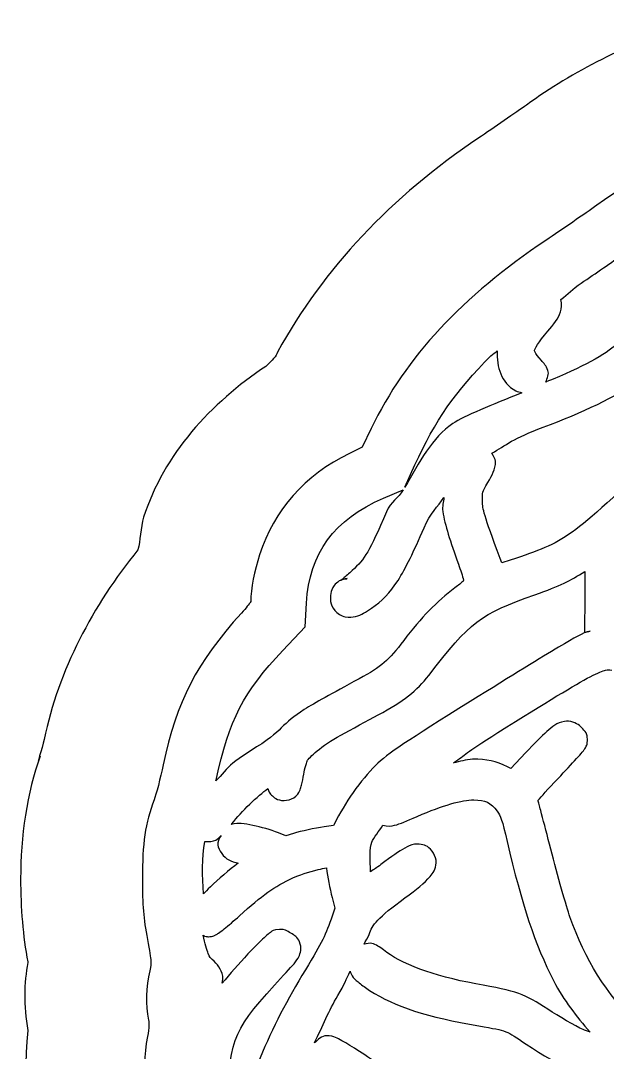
# Model space of a CAD drawing. Extents: x 3 to 1707, y 187 to 1378.
# Drawn here: x 2.9 to 48.1, y 930.5 to 1009.9 of the extents above; entities that cross this region are included whole.
import ezdxf

# ---------------------------------------------------------------- set-up
doc = ezdxf.new("R2010")
doc.units = 0
doc.layers.add('Drawings', color=7, linetype='CONTINUOUS')

msp = doc.modelspace()

# ---------------------------------------------------------------- linework, layer by layer
at = {"layer": 'Drawings', "color": 7}
for points in [[(39.639574, 984.480002), (39.639574, 984.479804)], [(29.93292, 978.490906), (29.232498, 977.051678), (28.25634, 976.577451)], [(32.530651, 973.975283), (33.308273, 975.69571), (33.308273, 975.701356)], [(30.881744, 973.13767), (32.387348, 973.782848), (32.387263, 973.782198)], [(40.632279, 968.378369), (39.987032, 968.163235), (39.860163, 968.51064)], [(46.378986, 967.490445), (46.373339, 965.637663), (46.367691, 962.814375), (46.808897, 962.913755)], [(46.378591, 967.490643), (46.378986, 967.490445)], [(23.138587, 961.43647), (24.842725, 963.234113), (24.953048, 965.064846)], [(37.742293, 953.05938), (37.736928, 953.05938)], [(41.823462, 953.550181), (40.676329, 952.348081), (40.422618, 952.474847)], [(37.830619, 949.932646), (37.830619, 949.933126)], [(27.131147, 948.146634), (27.042906, 947.959168), (26.325965, 947.854424)], [(23.943458, 947.347135), (23.364371, 947.17068), (22.807337, 947.391179), (22.801689, 947.396825)], [(26.497252, 944.7053), (26.497167, 944.705639)], [(26.932979, 942.422108), (27.148061, 941.594969), (26.850244, 940.773336)], [(17.088697, 939.461382), (17.088697, 939.455736), (17.094062, 939.455736)]]:
    msp.add_lwpolyline(points, dxfattribs=at)
msp.add_lwpolyline([(18.384527, 947.192589)], close=True, dxfattribs=at)
for points in [[(54.707047, 1009.869291), (49.416059, 1007.932092), (45.572167, 1006.020642), (41.88948, 1003.380332)], [(41.88948, 1003.380332), (41.131059, 1002.836566), (39.322443, 1001.587318), (38.220856, 1000.849762)], [(38.220856, 1000.849762), (31.450496, 996.316805), (26.279882, 990.798294), (22.7187, 984.382514)], [(57.872232, 1000.961395), (52.909161, 999.144243), (50.438271, 997.915491), (47.310896, 995.673236)], [(47.310896, 995.673236), (46.387119, 995.010978), (44.609704, 993.784457), (43.395197, 992.971265)], [(43.395197, 992.971265), (36.922936, 988.637942), (32.610844, 984.030394), (29.93292, 978.490906)], [(46.108785, 989.684309), (47.213873, 990.428754), (48.46283, 991.297056), (49.351622, 991.928597)], [(44.531459, 988.416032), (45.118029, 988.837577), (45.408533, 989.212623), (46.108785, 989.684309)], [(44.520447, 987.484121), (44.604283, 987.730594), (44.620406, 988.064476), (44.531459, 988.416032)], [(43.533248, 985.973239), (43.999048, 986.50701), (44.330015, 986.924122), (44.520447, 987.484121)], [(42.518462, 984.528506), (42.529757, 984.609817), (42.776832, 985.106405), (43.533248, 985.973239)], [(48.794616, 984.958662), (48.031931, 984.227374), (46.163029, 983.165508), (43.461554, 982.107819)], [(22.7187, 984.382514), (22.631448, 984.025255), (22.328322, 983.77898), (21.817004, 983.271522)], [(33.308273, 975.701356), (34.834942, 979.074027), (36.464027, 981.408604), (39.148728, 984.088497)], [(39.148728, 984.088497), (39.293867, 984.233331), (39.496525, 984.340899), (39.639574, 984.480002)], [(39.639574, 984.479804), (39.602866, 983.222538), (39.925447, 982.01451), (41.062471, 981.397339)], [(42.562597, 984.379719), (42.50217, 984.501967), (42.512815, 984.487851), (42.518462, 984.528506)], [(43.036868, 983.734569), (42.777651, 984.032822), (42.623025, 984.257555), (42.562597, 984.379719)], [(21.817004, 983.271522), (17.590273, 980.463254), (13.96344, 976.522679), (12.416892, 971.676167)], [(43.549767, 982.951559), (43.410586, 983.338575), (43.236589, 983.50498), (43.036868, 983.734569)], [(43.389832, 982.074787), (43.491486, 982.37798), (43.64295, 982.692918), (43.549767, 982.951559)], [(43.174722, 978.601691), (46.168761, 979.706557), (48.929787, 981.003208), (50.322245, 982.097712)], [(43.461554, 982.107819), (43.415217, 982.09088), (43.436141, 982.093703), (43.389832, 982.074787)], [(41.531236, 981.248552), (39.238946, 980.316076), (37.118761, 979.476205), (36.214721, 978.871908)], [(41.062471, 981.397339), (41.196598, 981.324781), (41.388187, 981.308406), (41.531236, 981.248552)], [(36.214721, 978.871908), (34.642591, 977.821081), (33.621705, 975.881228), (32.530651, 973.975283)], [(39.236969, 976.594503), (40.269177, 977.209472), (40.925154, 977.771504), (43.174722, 978.601691)], [(52.48967, 976.853738), (48.804132, 973.369067), (46.877259, 971.57755), (45.402829, 970.528924)], [(28.25634, 976.577451), (24.840128, 974.922976), (22.447003, 972.236223), (21.345952, 968.785854)], [(39.512733, 975.976909), (39.51838, 976.159011), (39.33834, 976.371379), (39.236969, 976.594503)], [(38.922605, 974.350216), (39.246033, 974.935709), (39.493362, 975.316627), (39.512733, 975.976909)], [(32.387263, 973.782198), (32.01233, 973.106162), (31.459504, 972.899272), (31.107782, 972.083821)], [(38.503482, 972.949611), (38.492187, 973.652101), (38.461408, 973.515595), (38.922605, 974.350216)], [(24.953048, 965.064846), (25.187134, 968.914229), (27.082156, 971.517329), (30.881744, 973.13767)], [(34.003189, 970.865855), (34.496209, 972.008383), (35.052594, 972.468974), (35.536352, 973.198371)], [(35.536352, 973.198371), (35.525057, 972.830214), (35.382601, 972.525101), (35.448111, 972.117588)], [(38.702017, 971.775067), (38.523558, 972.37685), (38.508847, 972.55771), (38.503482, 972.949611)], [(31.107782, 972.083821), (29.790661, 969.030351), (29.470452, 968.482323), (28.471564, 967.567662)], [(35.448111, 972.117588), (35.616687, 971.069838), (36.006105, 969.847636), (36.65042, 968.070123)], [(12.416892, 971.676167), (12.158805, 970.867464), (12.158805, 969.852182), (11.976336, 969.166151)], [(39.860163, 968.51064), (39.230305, 970.203907), (38.880532, 971.173311), (38.702017, 971.775067)], [(32.001205, 966.812885), (32.612962, 967.76885), (33.204107, 969.014174), (34.003189, 970.865855)], [(45.402829, 970.528924), (43.928342, 969.48027), (42.876594, 969.113045), (40.632279, 968.378369)], [(11.976336, 969.166151), (8.499329, 964.900079), (5.863421, 959.895576), (4.750257, 954.579354)], [(21.345952, 968.785854), (20.957325, 967.568029), (20.662106, 966.185861), (20.662106, 965.185062)], [(28.471564, 967.567662), (28.213476, 967.331353), (27.965018, 967.117207), (27.787689, 966.972118)], [(36.65042, 968.070123), (36.818431, 967.606934), (36.963485, 967.160403), (37.052997, 966.834935)], [(42.545627, 965.709544), (44.511467, 966.392158), (45.272458, 966.817769), (46.378591, 967.490643)], [(28.09104, 966.950096), (27.627415, 966.950096), (27.257762, 966.655853), (27.092801, 966.426235)], [(27.787689, 966.972118), (27.700718, 966.900971), (27.627132, 966.846482), (27.59466, 966.823331)], [(27.59466, 966.823331), (27.608778, 966.831801), (27.632808, 966.843094), (27.688435, 966.867374)], [(27.688435, 966.867374), (27.716672, 966.878667), (27.751037, 966.895607), (27.80977, 966.911417)], [(27.80977, 966.911417), (27.868503, 966.928357), (28.093017, 966.950096), (28.09104, 966.950096)], [(29.955114, 964.673369), (30.723616, 965.193023), (31.389447, 965.856919), (32.001205, 966.812885)], [(37.064009, 966.796255), (36.879903, 966.63674), (36.641525, 966.439138), (36.380134, 966.244839)], [(37.052997, 966.834935), (37.058644, 966.817995), (37.058362, 966.812348), (37.064009, 966.796255)], [(26.833584, 965.803136), (26.763274, 965.411687), (26.73786, 964.988843), (27.142442, 964.50177)], [(27.092801, 966.426235), (26.927896, 966.196702), (26.868598, 965.998846), (26.833584, 965.803136)], [(36.380134, 966.244839), (34.991347, 965.212363), (33.780116, 963.95679), (32.442382, 962.191869)], [(20.623477, 965.124361), (20.545825, 964.999007), (20.329162, 964.726475), (19.93963, 964.297222)], [(20.662106, 965.185062), (20.662106, 965.154288), (20.701129, 965.249715), (20.623477, 965.124361)], [(34.36677, 959.506047), (37.537715, 963.633242), (38.346342, 964.2514), (42.545627, 965.709544)], [(19.93963, 964.297222), (16.495039, 960.501708), (14.950468, 957.511338), (13.9282, 952.629111)], [(27.142442, 964.50177), (27.324007, 964.282965), (27.627471, 964.084714), (27.931105, 964.016503)], [(28.730781, 964.044736), (29.181022, 964.166702), (29.525543, 964.382768), (29.955114, 964.673369)], [(27.931105, 964.016503), (28.234654, 963.948179), (28.505646, 963.982624), (28.730781, 964.044736)], [(46.808897, 962.913755), (46.174634, 962.773438), (45.683336, 962.462565), (44.349188, 961.673061)], [(32.442382, 962.191869), (31.270851, 960.646232), (30.758686, 960.207013), (29.006488, 959.25277)], [(17.993019, 951.450191), (19.013311, 956.13027), (20.098295, 958.225545), (23.138587, 961.43647)], [(44.349188, 961.673061), (43.01264, 960.882117), (40.924109, 959.592411), (37.549095, 957.493269)], [(30.462112, 956.467709), (32.44673, 957.548182), (33.45104, 958.31414), (34.36677, 959.506047)], [(39.689272, 955.110696), (43.526782, 957.50555), (45.617826, 958.789525), (46.809207, 959.411806)], [(46.809207, 959.411806), (47.404898, 959.722932), (47.767378, 959.859014), (47.972888, 959.908083)], [(47.972888, 959.908083), (48.178454, 959.957208), (48.231822, 959.952691), (48.458227, 959.919376)], [(29.006488, 959.25277), (26.82884, 958.06682), (25.61391, 957.398886), (24.787465, 956.88166)], [(37.549095, 957.493269), (32.770638, 954.521109), (31.186253, 953.48629), (30.269224, 952.580071)], [(24.787465, 956.88166), (23.961049, 956.364434), (23.494035, 955.955339), (23.017139, 955.470016)], [(27.599799, 954.912671), (28.400971, 955.347457), (29.689431, 956.047068), (30.462112, 956.467709)], [(23.017139, 955.470016), (22.608463, 955.054146), (21.735145, 954.372265), (21.346065, 954.1466)], [(44.812616, 955.970924), (44.201141, 955.870697), (43.887003, 955.571711), (43.461441, 955.193419)], [(45.981803, 955.645596), (45.728233, 955.855931), (45.228832, 956.038767), (44.812616, 955.970924)], [(46.31822, 955.292685), (46.217413, 955.427074), (46.112089, 955.537464), (45.981803, 955.645596)], [(25.002209, 952.927561), (25.136335, 953.186739), (26.081714, 954.088948), (27.599799, 954.912671)], [(36.269925, 952.778181), (37.331979, 953.487391), (36.970347, 953.413872), (39.689272, 955.110696)], [(43.461441, 955.193419), (43.035823, 954.815155), (42.526284, 954.291886), (41.823462, 953.550181)], [(46.59949, 954.51518), (46.59949, 955.121848), (46.418744, 955.158382), (46.31822, 955.292685)], [(4.750257, 954.579354), (4.625167, 953.98093), (4.05328, 952.23467), (4.449673, 953.287332)], [(21.346065, 954.1466), (20.73236, 953.790612), (19.870478, 953.20972), (19.288962, 952.751501)], [(46.345808, 953.809132), (46.371221, 953.8416), (46.397905, 953.871527), (46.434049, 953.930534)], [(46.434049, 953.930534), (46.450991, 953.959896), (46.469458, 953.995187), (46.500237, 954.062946)], [(46.500237, 954.062946), (46.514355, 954.096825), (46.555101, 954.204957), (46.555384, 954.206369)], [(46.555384, 954.206369), (46.555807, 954.207837), (46.59949, 954.514192), (46.59949, 954.51518)], [(4.449673, 953.287332), (3.420119, 950.554164), (2.942686, 947.071046), (2.942686, 943.872769)], [(37.736928, 953.05938), (37.243343, 953.056557), (36.723187, 952.857797), (36.269925, 952.778181)], [(40.422618, 952.474847), (39.527557, 952.920136), (38.873642, 953.068048), (37.742293, 953.05938)], [(44.32177, 951.581276), (44.872253, 952.16022), (45.375382, 952.699806), (45.744667, 953.108703)], [(45.744667, 953.108703), (45.929338, 953.313109), (46.076256, 953.479542), (46.191379, 953.61602)], [(46.191379, 953.61602), (46.248983, 953.684343), (46.296957, 953.743915), (46.345808, 953.809132)], [(13.9282, 952.629111), (13.720939, 951.639379), (13.357047, 950.310712), (13.216765, 949.938179)], [(19.288962, 952.751501), (18.799867, 952.366094), (18.414854, 951.85985), (17.976359, 951.38949)], [(24.742992, 951.901917), (24.799184, 952.298702), (25.031321, 952.983744), (25.002209, 952.927561)], [(30.269224, 952.580071), (29.158742, 951.482574), (27.849471, 949.626855), (27.131147, 948.146634)], [(17.976359, 951.38949), (17.982007, 951.409253), (17.987372, 951.429016), (17.993019, 951.450191)], [(24.577551, 951.074778), (24.646703, 951.325204), (24.701201, 951.606799), (24.742992, 951.901917)], [(42.805126, 949.910455), (43.023399, 950.190525), (43.508033, 950.725397), (44.32177, 951.581276)], [(19.216901, 948.102562), (19.919667, 949.047009), (21.232213, 950.270226), (21.979932, 950.799)], [(21.979932, 950.799), (22.0285, 950.720512), (22.017798, 950.602781), (22.073708, 950.528811)], [(24.136317, 950.214551), (24.402622, 950.47514), (24.406264, 950.587564), (24.456216, 950.710828)], [(24.456216, 950.710828), (24.506195, 950.834206), (24.542791, 950.949679), (24.577551, 951.074778)], [(13.216765, 949.938179), (12.543366, 948.150502), (12.317808, 946.593459), (12.317808, 943.861476)], [(22.073708, 950.528811), (22.223365, 950.331463), (22.387112, 950.131292), (22.724461, 949.977395)], [(22.724461, 949.977395), (23.061866, 949.823526), (23.769347, 949.854582), (24.136317, 950.214551)], [(33.484755, 948.669902), (35.49634, 949.538374), (36.923162, 949.926209), (37.830619, 949.932646)], [(37.830619, 949.933126), (38.738076, 949.938772), (39.123484, 949.725332), (39.634068, 949.056382)], [(42.788466, 949.887868), (42.799761, 949.904808), (42.790273, 949.890155), (42.805126, 949.910455)], [(42.82156, 949.772114), (42.807441, 949.828297), (42.79897, 949.845237), (42.788466, 949.887868)], [(39.634068, 949.056382), (39.900062, 948.707875), (40.023119, 948.391949), (40.406156, 946.740383)], [(43.058723, 948.867786), (42.962152, 949.234588), (42.883964, 949.541705), (42.82156, 949.772114)], [(31.730975, 947.980625), (32.18788, 948.09525), (32.616718, 948.295054), (33.484755, 948.669902)], [(43.764652, 946.143765), (43.502893, 947.167066), (43.251611, 948.134211), (43.058723, 948.867786)], [(19.933842, 948.113573), (19.706815, 948.133336), (19.481116, 948.130513), (19.161754, 948.047508)], [(19.161754, 948.047508), (19.178696, 948.070095), (19.198829, 948.078), (19.216901, 948.102562)], [(20.832799, 947.975797), (20.512788, 948.042709), (20.211187, 948.088446), (19.933842, 948.113573)], [(22.801689, 947.396825), (22.181517, 947.643016), (21.472822, 947.842199), (20.832799, 947.975797)], [(26.325965, 947.854424), (25.554386, 947.746574), (24.580177, 947.545217), (23.943458, 947.347135)], [(29.977167, 946.674289), (30.142637, 947.058595), (30.54383, 947.517972), (30.843031, 948.003211)], [(30.843031, 948.003211), (31.199496, 947.878986), (31.506688, 947.92557), (31.730975, 947.980625)], [(17.033324, 942.698536), (16.946071, 944.065543), (16.862235, 945.50254), (17.138112, 946.723923)], [(17.138112, 946.723923), (17.450189, 946.723048), (17.77661, 946.732393), (17.965375, 946.839678)], [(17.965375, 946.839678), (18.125847, 946.931717), (18.259549, 947.058765), (18.384527, 947.192589)], [(18.384527, 947.19256), (18.213523, 946.949475), (18.09055, 946.69761), (18.12531, 946.453649)], [(29.88342, 944.396913), (29.850383, 945.250054), (29.805768, 946.276121), (29.977167, 946.674289)], [(40.406156, 946.740383), (41.535415, 941.871397), (42.55966, 938.784245), (43.974425, 936.031737)], [(18.12531, 946.453649), (18.174725, 946.105425), (18.592352, 945.499915), (18.963586, 945.312194)], [(32.525145, 946.233151), (32.070216, 945.979337), (31.541081, 945.59441), (30.683096, 944.95934)], [(33.264167, 946.519884), (32.966068, 946.465959), (32.752595, 946.360086), (32.525145, 946.233151)], [(34.262378, 946.338064), (33.992431, 946.50492), (33.562238, 946.574091), (33.264167, 946.519884)], [(34.935212, 945.097342), (34.963449, 945.604772), (34.580525, 946.141563), (34.262378, 946.338064)], [(45.242668, 940.938329), (44.976392, 941.691328), (44.281645, 944.122546), (43.764652, 946.143765)], [(18.963586, 945.312194), (19.180165, 945.202651), (19.454262, 945.148726), (19.697102, 945.080685)], [(34.471954, 944.049648), (34.684297, 944.30572), (34.90833, 944.589913), (34.935212, 945.097342)], [(19.697102, 945.080685), (19.008511, 944.542651), (18.149283, 943.826213), (17.551729, 943.24998)], [(23.894156, 943.933357), (24.313082, 944.129858), (25.147404, 944.403491), (25.863018, 944.578535)], [(25.863018, 944.578535), (26.106422, 944.638106), (26.298688, 944.669162), (26.497252, 944.7053)], [(26.497167, 944.705639), (26.498635, 944.691523), (26.499878, 944.691523), (26.502815, 944.677406)], [(26.502815, 944.677406), (26.570866, 944.045639), (26.750172, 943.11929), (26.932979, 942.422108)], [(30.683096, 944.95934), (30.339873, 944.705244), (30.201878, 944.619924), (29.88342, 944.396913)], [(2.942686, 943.872769), (2.942686, 941.619221), (3.123121, 939.43905), (3.494411, 937.470231)], [(12.317808, 943.861476), (12.317808, 941.833706), (12.403649, 940.827543), (12.709372, 939.207456)], [(19.790934, 941.016336), (21.543076, 942.606327), (22.496926, 943.277987), (23.894156, 943.933357)], [(32.525145, 942.395371), (33.449318, 943.069488), (34.047465, 943.537504), (34.471954, 944.049648)], [(17.551729, 943.24998), (17.309737, 943.016494), (17.201419, 942.87437), (17.033324, 942.698536)], [(30.451466, 940.685955), (30.846052, 941.106964), (31.49929, 941.647369), (32.525145, 942.395371)], [(18.621747, 940.012742), (18.950936, 940.274461), (19.35899, 940.624379), (19.790934, 941.016336)], [(26.850244, 940.773336), (26.334662, 939.338174), (26.09092, 938.864737), (24.605618, 936.422622)], [(29.773126, 939.577589), (29.909511, 939.993826), (30.056881, 940.264975), (30.451466, 940.685955)], [(50.54817, 932.485011), (47.955183, 935.154937), (46.432496, 937.575088), (45.242668, 940.938329)], [(17.39202, 938.115804), (17.28726, 938.369617), (17.153416, 938.882383), (17.005962, 939.538458)], [(17.005962, 939.538458), (17.065825, 939.513049), (17.014433, 939.484533), (17.088697, 939.461382)], [(17.739337, 939.461382), (17.843532, 939.493286), (17.89978, 939.518978), (17.948913, 939.544105)], [(17.948913, 939.544105), (18.047178, 939.594077), (18.106702, 939.635862), (18.175036, 939.681881)], [(18.175036, 939.681881), (18.311703, 939.77392), (18.457125, 939.882052), (18.621747, 940.012742)], [(22.013535, 939.615675), (21.878843, 939.506414), (21.73794, 939.381342), (21.577864, 939.229675)], [(22.234151, 939.775473), (22.142945, 939.717596), (22.080739, 939.670165), (22.013535, 939.615675)], [(22.879398, 939.97395), (22.338007, 939.97395), (22.325216, 939.833351), (22.234151, 939.775473)], [(23.54122, 939.802859), (23.397493, 939.873441), (23.338477, 939.97395), (22.879398, 939.97395)], [(23.949331, 939.554692), (23.816052, 939.652096), (23.685031, 939.732277), (23.54122, 939.802859)], [(24.478777, 938.84887), (24.343239, 939.311353), (24.057705, 939.475499), (23.949331, 939.554692)], [(29.398109, 938.849717), (29.473784, 939.043395), (29.711738, 939.390264), (29.773126, 939.577589)], [(12.709372, 939.207456), (12.880489, 938.299571), (12.958847, 937.813825), (12.974095, 937.542168)], [(17.094062, 939.455736), (17.095389, 939.455341), (17.346078, 939.411693), (17.347773, 939.411693)], [(17.347773, 939.411693), (17.34941, 939.411608), (17.475122, 939.411918), (17.524255, 939.417339)], [(17.524255, 939.417339), (17.62252, 939.428632), (17.687098, 939.445572), (17.739337, 939.461382)], [(21.577864, 939.229675), (21.25774, 938.926482), (20.866429, 938.523148), (20.447249, 938.082715)], [(24.307801, 937.773593), (24.434304, 937.98421), (24.614174, 938.386387), (24.478777, 938.84887)], [(29.988208, 938.89376), (29.827256, 938.94345), (29.597519, 938.852823), (29.398109, 938.849717)], [(30.876125, 938.402988), (30.599118, 938.625463), (30.31926, 938.791501), (29.988208, 938.89376)], [(17.700878, 937.65812), (17.55941, 937.776981), (17.511124, 937.827518), (17.39202, 938.115804)], [(20.447249, 938.082715), (19.735561, 937.33491), (19.03559, 936.530132), (18.472881, 935.843932)], [(37.990582, 935.789245), (34.664023, 936.379651), (32.183334, 937.353177), (30.876125, 938.402988)], [(3.502882, 937.433246), (3.19346, 935.82129), (3.166747, 934.168932), (3.502882, 932.199266)], [(3.494411, 937.470231), (3.50853, 937.400495), (3.492096, 937.49564), (3.502882, 937.433246)], [(12.974095, 937.542168), (12.988214, 937.270568), (12.973502, 937.18234), (12.880348, 936.792246)], [(18.500553, 936.389843), (18.387887, 936.905601), (18.108481, 937.315373), (17.700878, 937.65812)], [(23.188256, 936.450177), (23.762034, 937.073248), (24.054938, 937.352302), (24.307801, 937.773593)], [(12.880348, 936.792246), (12.589393, 935.574647), (12.533737, 934.140953), (12.797613, 933.003959)], [(18.472881, 935.843932), (18.489823, 936.030552), (18.534043, 936.233264), (18.500553, 936.389843)], [(18.74311, 926.513531), (19.182678, 931.936643), (19.263888, 932.188904), (23.188256, 936.450177)], [(24.605618, 936.422622), (23.256589, 934.20459), (22.130747, 931.959427), (21.213859, 929.678691)], [(27.368565, 934.878368), (27.904986, 935.764993), (27.982271, 936.117791), (28.328176, 936.758734)], [(28.328176, 936.758734), (28.356413, 936.699163), (28.350765, 936.624345), (28.383323, 936.565621)], [(28.383323, 936.565621), (28.633786, 936.098565), (28.786012, 936.058615), (29.017557, 935.865305)], [(29.017557, 935.865305), (29.249101, 935.671909), (29.519105, 935.471766), (29.80622, 935.286305)], [(43.53322, 933.83169), (41.756879, 935.00471), (41.186461, 935.222018), (37.990582, 935.789245)], [(43.974425, 936.031737), (44.784831, 934.455101), (45.713494, 933.343996), (46.798138, 932.061517)], [(25.565116, 931.238981), (26.209854, 932.563357), (26.677857, 933.736856), (27.368565, 934.878368)], [(29.80622, 935.286305), (31.779713, 934.011647), (34.267404, 933.232391), (38.227718, 932.545739)], [(46.252145, 932.265641), (45.670376, 932.539218), (44.363928, 933.283069), (43.53322, 933.83169)], [(12.797613, 933.003959), (12.836298, 932.83682), (12.844628, 932.432215), (12.709372, 931.724643)], [(38.227718, 932.545739), (40.487309, 932.153952), (40.274881, 932.237775), (41.878694, 931.145135)], [(3.502882, 932.199266), (2.983037, 927.745812), (3.844608, 922.854466), (5.730425, 918.953868)], [(12.709372, 931.724643), (12.166993, 928.891756), (12.629179, 926.228238), (14.159829, 923.061808)], [(26.497167, 931.790397), (26.110911, 931.790397), (25.845708, 931.490536), (25.565116, 931.238981)], [(27.682901, 931.404397), (27.305398, 931.604568), (27.125669, 931.790397), (26.497167, 931.790397)], [(46.798138, 932.061517), (46.626456, 932.131253), (46.384944, 932.202964), (46.252145, 932.265641)], [(29.034104, 930.588298), (28.507594, 930.934546), (28.060431, 931.204254), (27.682901, 931.404397)], [(41.878694, 931.145135), (44.416167, 929.416464), (46.612818, 928.519082), (49.450875, 928.062669)], [(33.109738, 927.654732), (31.462949, 928.903416), (30.087095, 929.89583), (29.034104, 930.588298)]]:
    msp.add_open_spline(points, degree=3, dxfattribs=at)

doc.saveas('drawing.dxf')
